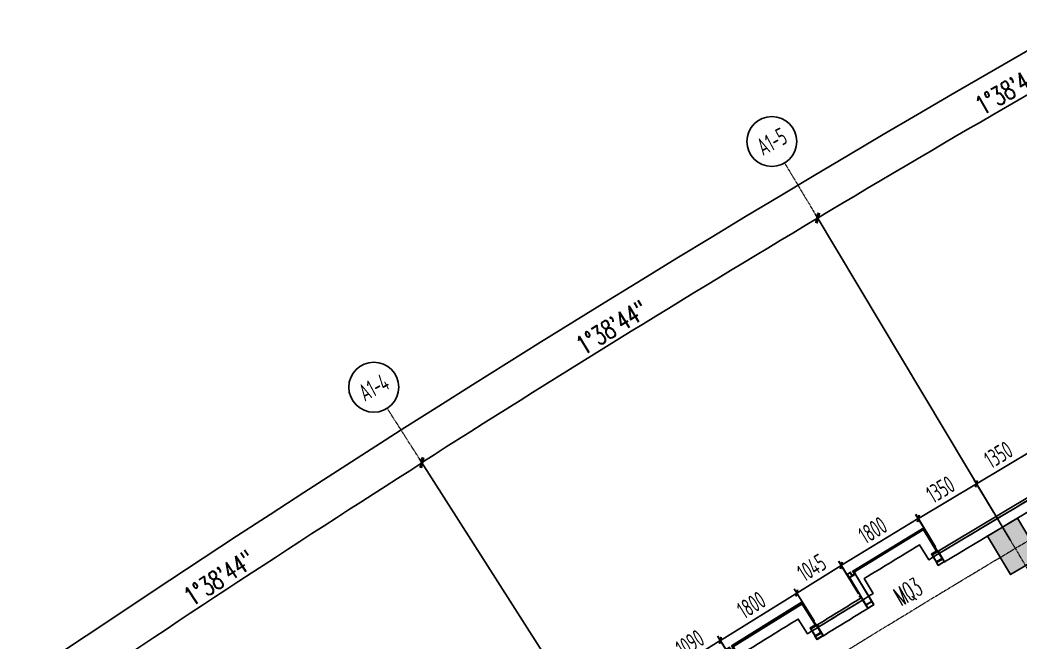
# Model space of a CAD drawing. Header units: millimetres. Extents: x 0 to 12095980, y -6694179 to 0.
# Drawn here: x 11596285 to 11616326, y -6424251 to -6411770 of the extents above; entities that cross this region are included whole.
import ezdxf
from ezdxf.enums import TextEntityAlignment as Align

# ---------------------------------------------------------------- set-up
doc = ezdxf.new("R2010")
doc.units = ezdxf.units.MM
doc.header["$LTSCALE"] = 10
doc.linetypes.add('A1-RG-AXIS$0$CENTER', pattern=[50.8, 31.75, -6.35, 6.35, -6.35])
doc.linetypes.add('A1-RI-F2$0$HIDDEN2', pattern=[0.1875, 0.125, -0.0625])
for name, color, linetype in [('A1-RD-2F$0$A-DIMS-1：100', 1, 'Continuous'), ('A1-RD-2F$0$A-GLAZ', 140, 'Continuous'), ('A1-RD-2F$0$A-louban', 5, 'Continuous'), ('A1-RD-2F$0$A-WALL', 7, 'Continuous'), ('A1-RD-2F$0$外保温', 41, 'Continuous'), ('A1-RG-AXIS$0$A-COLU-HATH', 8, 'Continuous'), ('A1-RG-AXIS$0$A-COLUMN', 7, 'Continuous'), ('A1-RG-AXIS$0$A-SYMB-NAME', 13, 'Continuous'), ('A1-RG-AXIS$0$A2-RG-AXIS-150$0$A-DIMS-100', 1, 'Continuous'), ('A1-RI-F2$0$A-FUZHUXIAN', 55, 'A1-RI-F2$0$HIDDEN2'), ('A1-RI-F2$0$A-TEXT1', 4, 'Continuous'), ('A1-RI-F2$0$N-SYMB-DOOR', 13, 'Continuous'), ('A1-RI-F2$0$N-SYMB-DOOR1', 13, 'Continuous'), ('A1-RI-F2$0$N-SYMB-DOOR2', 13, 'Continuous')]:
    doc.layers.add(name, color=color, linetype=linetype)
for name, color, linetype, lineweight in [('A1-RD-2F$0$A-WIND-1', 140, 'Continuous', 9), ('A1-RD-2F$0$A-WIND-SILL', 2, 'Continuous', 9), ('A1-RG-AXIS$0$A-GRID', 1, 'A1-RG-AXIS$0$CENTER', 9)]:
    doc.layers.add(name, color=color, linetype=linetype, lineweight=lineweight)
doc.styles.add('A1-RD-2F$0$XD2008', font='xd-hzs.shx', dxfattribs={"width": 0.7, "bigfont": 'xd-hztxt.shx'})
doc.styles.add('A1-RG-AXIS$0$A1-RG-AXIS$0$XD2008', font='xd-hzs.shx', dxfattribs={"width": 0.7, "bigfont": 'xd-hztxt.shx'})
doc.styles.add('A1-RG-AXIS$0$A2-RG-AXIS-150$0$XD2008', font='romans.shx', dxfattribs={"width": 0.7})
doc.styles.add('A1-RI-F2$0$ECADI', font='gbeitc.shx', dxfattribs={"width": 0.7, "bigfont": 'gbcbig.shx'})
doc.styles.add('A1-RI-F2$0$ECADI-SYM', font='simplex.shx', dxfattribs={"width": 0.7, "bigfont": 'hztxt.shx'})
doc.dimstyles.new('A1-RD-2F$0$XD100$0', dxfattribs={"dimscale": 100, "dimtxt": 3.5, "dimasz": 2, "dimexe": 1, "dimexo": 2, "dimgap": 1, "dimtad": 1, "dimdec": 0, "dimdsep": 46, "dimtxsty": 'A1-RD-2F$0$XD2008', "dimblk": 'A1-RD-2F$0$_ArchTick', "dimblk1": 'A1-RD-2F$0$_ArchTick', "dimblk2": 'A1-RD-2F$0$_ArchTick', "dimsah": 1, "dimcen": 2.5, "dimclrd": 1, "dimclre": 1, "dimclrt": 4, "dimaunit": 1, "dimadec": 0, "dimazin": 0, "dimtfac": 1, "dimtdec": 0, "dimtix": 1, "dimtmove": 2, "dimatfit": 3, "dimfxl": 1, "dimtolj": 1, "dimtzin": 0, "dimarcsym": 0})
doc.dimstyles.new('A1-RG-AXIS$0$A2-RG-AXIS-150$0$XD100', dxfattribs={"dimscale": 100, "dimtxt": 5.5, "dimasz": 1.5, "dimexe": 1, "dimexo": 2, "dimgap": 0.5, "dimtad": 1, "dimdec": 0, "dimdsep": 46, "dimtxsty": 'A1-RG-AXIS$0$A2-RG-AXIS-150$0$XD2008', "dimblk": 'A1-RG-AXIS$0$A2-RG-AXIS-150$0$_ArchTick', "dimcen": 2.5, "dimclrt": 4, "dimaunit": 1, "dimadec": 3, "dimazin": 0, "dimtfac": 1, "dimtdec": 0, "dimtix": 1, "dimtmove": 0, "dimatfit": 3, "dimfxl": 1, "dimtolj": 1, "dimtzin": 0, "dimarcsym": 0})

# ---------------------------------------------------------------- blocks, each defined once
blk = doc.blocks.new('A1-RD-2F$0$A$C1B714AB4')
at = {"layer": 'A1-RD-2F$0$A-WALL', "linetype": 'ByBlock'}
blk.add_lwpolyline([(1811, 792), (167, 792), (167, 782), (1801, 782), (1801, 268), (1811, 268)], close=True, dxfattribs=at)
at = {"layer": 'A1-RD-2F$0$A-WIND-1', "ltscale": 0.25}
blk.add_lwpolyline([(1821, 802), (157, 802), (157, 772), (1791, 772), (1791, 258), (1821, 258)], close=True, dxfattribs=at)
at = {"layer": 'A1-RD-2F$0$A-WIND-SILL', "color": 2, "linetype": 'ByBlock'}
for p, q in [((1827, 255), (1824, 255)), ((1824, 235), (1844, 235)), ((1841, 255), (1844, 255)), ((0, 0), (0, 5)), ((1848, 0), (1848, 5))]:
    blk.add_line(p, q, dxfattribs=at)
for points in [[(24, 725), (104, 725), (104, 805), (24, 805)], [(154, 805), (174, 805), (174, 802), (157, 802), (157, 772), (174, 772), (174, 769), (154, 769)], [(174, 725), (154, 725), (104, 725), (24, 725), (24, 305), (24, 305), (24, 285), (24, 85), (174, 85)], [(34, 735), (94, 735), (94, 795), (34, 795)], [(164, 715), (154, 715), (104, 715), (34, 715), (34, 305), (34, 285), (34, 95), (164, 95)], [(154, 745), (154, 725), (104, 725), (104, 745)], [(151, 742), (151, 728), (107, 728), (107, 742)], [(154, 769), (174, 769), (174, 725), (154, 725)], [(157, 766), (171, 766), (171, 728), (157, 728)], [(4, 285), (4, 305), (7, 305), (7, 288), (21, 288), (21, 305), (24, 305), (24, 285)], [(1788, 255), (1788, 275), (1674, 275), (1674, 255)], [(1824, 235), (1824, 235), (1824, 255), (1674, 255), (1674, 85), (1824, 85)], [(1785, 258), (1785, 272), (1677, 272), (1677, 258)], [(1824, 255), (1824, 275), (1821, 275), (1821, 258), (1791, 258), (1791, 275), (1788, 275), (1788, 255)], [(24, 5), (174, 5), (174, 85), (24, 85)], [(34, 15), (164, 15), (164, 75), (34, 75)], [(1824, 5), (1674, 5), (1674, 85), (1824, 85)], [(1814, 15), (1684, 15), (1684, 75), (1814, 75)]]:
    blk.add_lwpolyline(points, close=True, dxfattribs=at)
for points in [[(1814, 235), (1814, 245), (1684, 245), (1684, 95), (1814, 95), (1814, 235)], [(1824, 255), (1824, 235)], [(1841, 255), (1841, 238), (1827, 238), (1827, 255)], [(1844, 255), (1844, 235)], [(24, 5), (0, 5)], [(30, 5), (30, 0), (0, 0)], [(1819, 5), (1819, 0), (1848, 0)], [(1824, 5), (1848, 5)]]:
    blk.add_lwpolyline(points, dxfattribs=at)
blk = doc.blocks.new('A1-RD-2F$0$_ArchTick')
at = {"color": 0, "linetype": 'ByBlock', "const_width": 0.4}
blk.add_lwpolyline([(-0.5, -0.5), (0.5, 0.5)], dxfattribs=at)
blk = doc.blocks.new('*D616')
at = {"layer": 'A1-RD-2F$0$A-DIMS-1：100', "color": 1, "linetype": 'ByBlock', "lineweight": -2, "transparency": 16777216}
for p, q in [((11616594, -6420370), (11615434, -6421063)), ((11616934, -6420940), (11616542, -6420284)), ((11615775, -6421633), (11615383, -6420977))]:
    blk.add_line(p, q, dxfattribs=at)
at = {"layer": 'A1-RD-2F$0$A-DIMS-1：100', "color": 1, "linetype": 'ByBlock', "lineweight": -2, "transparency": 16777216, "xscale": 100, "yscale": 100, "zscale": 100}
for p, rotation in [((11616594, -6420370), 30.87496021040585), ((11615434, -6421063), 210.8749602104059)]:
    blk.add_blockref('A1-RD-2F$0$_ArchTick', p, dxfattribs=dict(at, rotation=rotation))
at = {"layer": 'A1-RD-2F$0$A-DIMS-1：100', "color": 4, "linetype": 'ByBlock', "transparency": 16777216, "insert": (11615873, -6420480), "char_height": 350, "attachment_point": 5, "rotation": 30.875, "style": 'A1-RD-2F$0$XD2008'}
blk.add_mtext('\\A1;1350', dxfattribs=at)
blk = doc.blocks.new('*D617')
at = {"layer": 'A1-RD-2F$0$A-DIMS-1：100', "color": 1, "linetype": 'ByBlock', "lineweight": -2, "transparency": 16777216}
for p, q in [((11615775, -6421632), (11615383, -6420977)), ((11614274, -6421756), (11615434, -6421063)), ((11614615, -6422326), (11614223, -6421670))]:
    blk.add_line(p, q, dxfattribs=at)
at = {"layer": 'A1-RD-2F$0$A-DIMS-1：100', "color": 1, "linetype": 'ByBlock', "lineweight": -2, "transparency": 16777216, "xscale": 100, "yscale": 100, "zscale": 100}
for p, rotation in [((11615434, -6421063), 30.87496021037357), ((11614274, -6421756), 210.8749602103736)]:
    blk.add_blockref('A1-RD-2F$0$_ArchTick', p, dxfattribs=dict(at, rotation=rotation))
at = {"layer": 'A1-RD-2F$0$A-DIMS-1：100', "color": 4, "linetype": 'ByBlock', "transparency": 16777216, "insert": (11614713, -6421174), "char_height": 350, "attachment_point": 5, "rotation": 30.875, "style": 'A1-RD-2F$0$XD2008'}
blk.add_mtext('\\A1;1350', dxfattribs=at)
blk = doc.blocks.new('*D618')
at = {"layer": 'A1-RD-2F$0$A-DIMS-1：100', "color": 1, "linetype": 'ByBlock', "lineweight": -2, "transparency": 16777216}
for p, q in [((11614269, -6421760), (11612731, -6422695)), ((11614614, -6422327), (11614217, -6421674)), ((11613076, -6423262), (11612679, -6422609))]:
    blk.add_line(p, q, dxfattribs=at)
at = {"layer": 'A1-RD-2F$0$A-DIMS-1：100', "color": 1, "linetype": 'ByBlock', "lineweight": -2, "transparency": 16777216, "xscale": 100, "yscale": 100, "zscale": 100}
for p, rotation in [((11614269, -6421760), 31.30238532710241), ((11612731, -6422695), 211.3023853271024)]:
    blk.add_blockref('A1-RD-2F$0$_ArchTick', p, dxfattribs=dict(at, rotation=rotation))
at = {"layer": 'A1-RD-2F$0$A-DIMS-1：100', "color": 4, "linetype": 'ByBlock', "transparency": 16777216, "insert": (11613357, -6421992), "char_height": 350, "attachment_point": 5, "rotation": 31.3024, "style": 'A1-RD-2F$0$XD2008'}
blk.add_mtext('\\A1;1800', dxfattribs=at)
blk = doc.blocks.new('*D619')
at = {"layer": 'A1-RD-2F$0$A-DIMS-1：100', "color": 1, "linetype": 'ByBlock', "lineweight": -2, "transparency": 16777216}
for p, q in [((11613074, -6423263), (11612672, -6422614)), ((11612724, -6422699), (11611837, -6423250)), ((11612186, -6423813), (11611784, -6423165))]:
    blk.add_line(p, q, dxfattribs=at)
at = {"layer": 'A1-RD-2F$0$A-DIMS-1：100', "color": 1, "linetype": 'ByBlock', "lineweight": -2, "transparency": 16777216, "xscale": 100, "yscale": 100, "zscale": 100}
for p, rotation in [((11612724, -6422699), 31.81598962249854), ((11611837, -6423250), 211.8159896224985)]:
    blk.add_blockref('A1-RD-2F$0$_ArchTick', p, dxfattribs=dict(at, rotation=rotation))
at = {"layer": 'A1-RD-2F$0$A-DIMS-1：100', "color": 4, "linetype": 'ByBlock', "transparency": 16777216, "insert": (11612136, -6422741), "char_height": 350, "attachment_point": 5, "rotation": 31.816, "style": 'A1-RD-2F$0$XD2008'}
blk.add_mtext('\\A1;1045', dxfattribs=at)
blk = doc.blocks.new('*D620')
at = {"layer": 'A1-RD-2F$0$A-DIMS-1：100', "color": 1, "linetype": 'ByBlock', "lineweight": -2, "transparency": 16777216}
for p, q in [((11612183, -6423809), (11611784, -6423165)), ((11611837, -6423250), (11610307, -6424199)), ((11610654, -6424757), (11610254, -6424114))]:
    blk.add_line(p, q, dxfattribs=at)
at = {"layer": 'A1-RD-2F$0$A-DIMS-1：100', "color": 1, "linetype": 'ByBlock', "lineweight": -2, "transparency": 16777216, "xscale": 100, "yscale": 100, "zscale": 100}
for p, rotation in [((11611837, -6423250), 31.81598955139502), ((11610307, -6424199), 211.815989551395)]:
    blk.add_blockref('A1-RD-2F$0$_ArchTick', p, dxfattribs=dict(at, rotation=rotation))
at = {"layer": 'A1-RD-2F$0$A-DIMS-1：100', "color": 4, "linetype": 'ByBlock', "transparency": 16777216, "insert": (11610927, -6423490), "char_height": 350, "attachment_point": 5, "rotation": 31.816, "style": 'A1-RD-2F$0$XD2008'}
blk.add_mtext('\\A1;1800', dxfattribs=at)
blk = doc.blocks.new('*D623')
at = {"layer": 'A1-RD-2F$0$A-DIMS-1：100', "color": 1, "linetype": 'ByBlock', "lineweight": -2, "transparency": 16777216}
for p, q in [((11610305, -6424200), (11609380, -6424778)), ((11610653, -6424758), (11610251, -6424115)), ((11609729, -6425336), (11609327, -6424693))]:
    blk.add_line(p, q, dxfattribs=at)
at = {"layer": 'A1-RD-2F$0$A-DIMS-1：100', "color": 1, "linetype": 'ByBlock', "lineweight": -2, "transparency": 16777216, "xscale": 100, "yscale": 100, "zscale": 100}
for p, rotation in [((11610305, -6424200), 32.02117385047548), ((11609380, -6424778), 212.0211738504755)]:
    blk.add_blockref('A1-RD-2F$0$_ArchTick', p, dxfattribs=dict(at, rotation=rotation))
at = {"layer": 'A1-RD-2F$0$A-DIMS-1：100', "color": 4, "linetype": 'ByBlock', "transparency": 16777216, "insert": (11609697, -6424256), "char_height": 350, "attachment_point": 5, "rotation": 32.0212, "style": 'A1-RD-2F$0$XD2008'}
blk.add_mtext('\\A1;1090', dxfattribs=at)
blk = doc.blocks.new('A1-RG-AXIS$0$A2-RG-AXIS-150$0$_ArchTick')
at = {"color": 0, "linetype": 'ByBlock', "const_width": 0.4}
blk.add_lwpolyline([(-0.5, -0.5), (0.5, 0.5)], dxfattribs=at)
blk = doc.blocks.new('*D722')
at = {"layer": 'A1-RG-AXIS$0$A2-RG-AXIS-150$0$A-DIMS-100', "color": 0, "lineweight": -2, "ltscale": 3, "transparency": 16777216}
for p, q in [((11670910, -6387267), (11670916, -6387284)), ((11580897, -6435951), (11580908, -6435965))]:
    blk.add_line(p, q, dxfattribs=at)
blk.add_arc((11778732, -6694179), 325182, 109.35703, 127.45663, dxfattribs=at)
at = {"layer": 'A1-RG-AXIS$0$A2-RG-AXIS-150$0$A-DIMS-100', "color": 0, "lineweight": -2, "ltscale": 3, "transparency": 16777216, "xscale": 150, "yscale": 150, "zscale": 150}
for p, rotation in [((11670949, -6387378), 19.35703132825471), ((11580969, -6436044), 217.4566338573137)]:
    blk.add_blockref('A1-RG-AXIS$0$A2-RG-AXIS-150$0$_ArchTick', p, dxfattribs=dict(at, rotation=rotation))
at = {"layer": 'A1-RG-AXIS$0$A2-RG-AXIS-150$0$A-DIMS-100', "color": 4, "ltscale": 3, "transparency": 16777216, "insert": (11623903, -6407911), "char_height": 375, "attachment_point": 5, "rotation": 28.4068, "style": 'A1-RG-AXIS$0$A2-RG-AXIS-150$0$XD2008'}
blk.add_mtext('\\A1;18°5\'59"', dxfattribs=at)
blk = doc.blocks.new('*D734')
at = {"layer": 'A1-RG-AXIS$0$A2-RG-AXIS-150$0$A-DIMS-100', "color": 0, "lineweight": -2, "ltscale": 3, "transparency": 16777216}
for p, q in [((11623987, -6417629), (11620268, -6410984)), ((11616110, -6422187), (11612202, -6415651))]:
    blk.add_line(p, q, dxfattribs=at)
blk.add_arc((11778732, -6694179), 324415, 119.22954, 120.87496, dxfattribs=at)
at = {"layer": 'A1-RG-AXIS$0$A2-RG-AXIS-150$0$A-DIMS-100', "color": 0, "lineweight": -2, "ltscale": 3, "transparency": 16777216, "xscale": 150, "yscale": 150, "zscale": 150}
for p, rotation in [((11620317, -6411071), 29.2295417986642), ((11612253, -6415736), 210.8749602103989)]:
    blk.add_blockref('A1-RG-AXIS$0$A2-RG-AXIS-150$0$_ArchTick', p, dxfattribs=dict(at, rotation=rotation))
at = {"layer": 'A1-RG-AXIS$0$A2-RG-AXIS-150$0$A-DIMS-100', "color": 4, "ltscale": 3, "transparency": 16777216, "insert": (11616131, -6413138), "char_height": 375, "attachment_point": 5, "rotation": 30.0523, "style": 'A1-RG-AXIS$0$A2-RG-AXIS-150$0$XD2008'}
blk.add_mtext('\\A1;1°38\'44"', dxfattribs=at)
blk = doc.blocks.new('*D737')
at = {"layer": 'A1-RG-AXIS$0$A2-RG-AXIS-150$0$A-DIMS-100', "color": 0, "lineweight": -2, "ltscale": 3, "transparency": 16777216}
blk.add_arc((11778732, -6694179), 324411, 120.87496, 122.52038, dxfattribs=at)
at = {"layer": 'A1-RG-AXIS$0$A2-RG-AXIS-150$0$A-DIMS-100', "color": 0, "lineweight": -2, "ltscale": 3, "transparency": 16777216, "xscale": 150, "yscale": 150, "zscale": 150}
for p, rotation in [((11612255, -6415740), 30.87496021037474), ((11604329, -6420635), 212.5203786221251)]:
    blk.add_blockref('A1-RG-AXIS$0$A2-RG-AXIS-150$0$_ArchTick', p, dxfattribs=dict(at, rotation=rotation))
at = {"layer": 'A1-RG-AXIS$0$A2-RG-AXIS-150$0$A-DIMS-100', "color": 4, "ltscale": 3, "transparency": 16777216, "insert": (11608131, -6417927), "char_height": 375, "attachment_point": 5, "rotation": 31.6977, "style": 'A1-RG-AXIS$0$A2-RG-AXIS-150$0$XD2008'}
blk.add_mtext('\\A1;1°38\'44"', dxfattribs=at)
blk = doc.blocks.new('A1-RG-AXIS$0$colu')
at = {"layer": 'A1-RG-AXIS$0$A-COLU-HATH', "linetype": 'ByBlock'}
h = blk.add_hatch(color=256, dxfattribs=at)
h.paths.add_polyline_path([(11591264, -6433839), (11591159, -6433557), (11590222, -6433908), (11590400, -6434382)])
h.paths.add_polyline_path([(11582706, -6437301), (11582516, -6436795), (11581580, -6437146), (11581701, -6437474)])
h.paths.add_polyline_path([(11590472, -6449024), (11591080, -6449817), (11591635, -6449392), (11591027, -6448598)])
h.paths.add_polyline_path([(11597647, -6443800), (11598174, -6444530), (11598741, -6444120), (11598215, -6443391)])
h.paths.add_polyline_path([(11585545, -6442594), (11586154, -6443388), (11586709, -6442962), (11586101, -6442168)])
h.paths.add_polyline_path([(11592849, -6437150), (11593376, -6437880), (11593943, -6437471), (11593417, -6436741)])
h.paths.add_polyline_path([(11606395, -6455924), (11606921, -6456654), (11607489, -6456244), (11606962, -6455514)])
h.paths.add_polyline_path([(11601626, -6449315), (11602153, -6450044), (11602720, -6449635), (11602194, -6448905)])
edge = h.paths.add_edge_path()
edge.add_arc((11595249, -6454684), 425, 0, 360)
edge = h.paths.add_edge_path()
edge.add_arc((11600176, -6461115), 425, 0, 360)
h.paths.add_polyline_path([(11613307, -6451074), (11613812, -6451818), (11614392, -6451425), (11613886, -6450680)])
h.paths.add_polyline_path([(11620356, -6446424), (11620839, -6447183), (11621430, -6446806), (11620946, -6446047)])
h.paths.add_polyline_path([(11615974, -6439552), (11616458, -6440311), (11617048, -6439934), (11616564, -6439175)])
h.paths.add_polyline_path([(11608730, -6444330), (11609235, -6445075), (11609815, -6444682), (11609309, -6443937)])
h.paths.add_polyline_path([(11600306, -6431919), (11600812, -6432664), (11601391, -6432270), (11600885, -6431526)])
h.paths.add_polyline_path([(11607910, -6426904), (11608394, -6427663), (11608984, -6427286), (11608500, -6426527)])
h.paths.add_polyline_path([(11630302, -6423285), (11630693, -6423983), (11631129, -6423739), (11630739, -6423040)])
h.paths.add_polyline_path([(11626248, -6416039), (11626639, -6416737), (11627075, -6416493), (11626684, -6415795)])
h.paths.add_polyline_path([(11627535, -6441978), (11627997, -6442751), (11628598, -6442392), (11628136, -6441619)])
h.paths.add_polyline_path([(11634839, -6437741), (11635279, -6438526), (11635889, -6438184), (11635450, -6437399)])
h.paths.add_polyline_path([(11615655, -6422109), (11616117, -6422881), (11616718, -6422522), (11616256, -6421750)])
h.paths.add_polyline_path([(11619863, -6429147), (11620325, -6429919), (11620926, -6429560), (11620464, -6428788)])
h.paths.add_polyline_path([(11630859, -6430629), (11631299, -6431414), (11631910, -6431072), (11631470, -6430287)])
h.paths.add_polyline_path([(11627539, -6424694), (11627978, -6425480), (11628589, -6425138), (11628150, -6424353)])
h.paths.add_polyline_path([(11623353, -6434983), (11623815, -6435756), (11624415, -6435396), (11623953, -6434624)])
h.paths.add_polyline_path([(11623535, -6417538), (11623974, -6418324), (11624585, -6417982), (11624146, -6417197)])
h.paths.add_polyline_path([(11635339, -6420464), (11635756, -6421262), (11636376, -6420938), (11635960, -6420140)])
h.paths.add_polyline_path([(11645506, -6407138), (11645842, -6407864), (11645388, -6408074), (11645053, -6407348)])
h.paths.add_polyline_path([(11648218, -6414201), (11648554, -6414927), (11649008, -6414718), (11648672, -6413991)])
h.paths.add_polyline_path([(11649797, -6429904), (11650191, -6430713), (11650820, -6430407), (11650426, -6429597)])
h.paths.add_polyline_path([(11632163, -6412872), (11631542, -6413196), (11632283, -6414615), (11632904, -6414290)])
h.paths.add_polyline_path([(11648553, -6404923), (11647915, -6405211), (11648573, -6406669), (11649211, -6406381)])
h.paths.add_polyline_path([(11638488, -6426491), (11638905, -6427289), (11639525, -6426965), (11639108, -6426167)])
h.paths.add_polyline_path([(11646232, -6422575), (11646626, -6423384), (11647255, -6423078), (11646862, -6422268)])
h.paths.add_polyline_path([(11643258, -6416460), (11643651, -6417269), (11644281, -6416963), (11643887, -6416153)])
edge = h.paths.add_edge_path()
edge.add_arc((11640554, -6410101), 425, 0, 360)
h.paths.add_polyline_path([(11642262, -6433715), (11642678, -6434512), (11643299, -6434188), (11642882, -6433391)])
h.paths.add_polyline_path([(11657439, -6426310), (11657809, -6427131), (11658447, -6426843), (11658077, -6426022)])
h.paths.add_polyline_path([(11654086, -6418882), (11654456, -6419702), (11655094, -6419414), (11654724, -6418594)])
h.paths.add_polyline_path([(11659423, -6409141), (11659770, -6409971), (11660416, -6409702), (11660069, -6408871)])
h.paths.add_polyline_path([(11651288, -6412684), (11651658, -6413504), (11652296, -6413216), (11651926, -6412396)])
h.paths.add_polyline_path([(11672567, -6404095), (11672841, -6404846), (11673311, -6404675), (11673037, -6403924)])
h.paths.add_polyline_path([(11669749, -6396288), (11670092, -6397229), (11670562, -6397058), (11670219, -6396117)])
h.paths.add_polyline_path([(11678236, -6409178), (11678568, -6410121), (11679228, -6409889), (11678897, -6408946)])
h.paths.add_polyline_path([(11675949, -6402668), (11676281, -6403611), (11676941, -6403379), (11676610, -6402436)])
h.paths.add_polyline_path([(11662042, -6415416), (11662388, -6416247), (11663034, -6415977), (11662688, -6415147)])
h.paths.add_polyline_path([(11670094, -6412181), (11670417, -6413021), (11671070, -6412770), (11670748, -6411930)])
h.paths.add_polyline_path([(11656266, -6401573), (11656651, -6402496), (11657297, -6402226), (11656912, -6401304)])
h.paths.add_polyline_path([(11664718, -6398177), (11665077, -6399111), (11665730, -6398860), (11665372, -6397926)])
h.paths.add_polyline_path([(11667657, -6405832), (11667980, -6406673), (11668633, -6406422), (11668311, -6405582)])
h.paths.add_polyline_path([(11673265, -6395025), (11673596, -6395969), (11674256, -6395737), (11673925, -6394793)])
edge = h.paths.add_edge_path()
edge.add_arc((11681417, -6417175), 425, 0, 360)
h.paths.add_polyline_path([(11673015, -6419789), (11673338, -6420629), (11673991, -6420379), (11673669, -6419538)])
h.paths.add_polyline_path([(11665180, -6422938), (11665527, -6423769), (11666173, -6423499), (11665826, -6422668)])
at = {"layer": 'A1-RG-AXIS$0$A-COLUMN'}
blk.add_lwpolyline([(11615655, -6422109), (11616117, -6422881), (11616718, -6422522), (11616256, -6421750)], close=True, dxfattribs=at)
blk = doc.blocks.new('*D762')
at = {"layer": 'A1-RG-AXIS$0$A2-RG-AXIS-150$0$A-DIMS-100', "color": 0, "lineweight": -2, "ltscale": 3, "transparency": 16777216}
for p, q in [((11608367, -6426968), (11604279, -6420558)), ((11600764, -6431971), (11596494, -6425680))]:
    blk.add_line(p, q, dxfattribs=at)
blk.add_arc((11778732, -6694179), 324403, 122.52038, 124.1658, dxfattribs=at)
at = {"layer": 'A1-RG-AXIS$0$A2-RG-AXIS-150$0$A-DIMS-100', "color": 0, "lineweight": -2, "ltscale": 3, "transparency": 16777216, "xscale": 150, "yscale": 150, "zscale": 150}
for p, rotation in [((11604333, -6420642), 32.52037862212062), ((11596551, -6425762), 214.1657970338534)]:
    blk.add_blockref('A1-RG-AXIS$0$A2-RG-AXIS-150$0$_ArchTick', p, dxfattribs=dict(at, rotation=rotation))
at = {"layer": 'A1-RG-AXIS$0$A2-RG-AXIS-150$0$A-DIMS-100', "color": 4, "ltscale": 3, "transparency": 16777216, "insert": (11600273, -6422946), "char_height": 375, "attachment_point": 5, "rotation": 33.3431, "style": 'A1-RG-AXIS$0$A2-RG-AXIS-150$0$XD2008'}
blk.add_mtext('\\A1;1°38\'44"', dxfattribs=at)
blk = doc.blocks.new('A1-RG-AXIS$0$A1zhouhao')
at = {"color": 13}
blk.add_circle((11937809, -6402822), 500, dxfattribs=at)
at = {"style": 'A1-RG-AXIS$0$A1-RG-AXIS$0$XD2008', "width": 0.7}
blk.add_attdef('GRID', text='', height=500, dxfattribs=at).set_placement((11937809, -6402822), align=Align.MIDDLE)
blk = doc.blocks.new('A1-RI-F2$0$mc')
at = {"layer": 'A1-RI-F2$0$N-SYMB-DOOR', "style": 'A1-RI-F2$0$ECADI-SYM', "width": 0.7}
for tag, p in [('门窗主编号1', (56, -311)), ('门窗主编号2', (668, -311))]:
    blk.add_attdef(tag, p, '', height=180, dxfattribs=at)
at = {"layer": 'A1-RI-F2$0$N-SYMB-DOOR', "style": 'A1-RI-F2$0$ECADI-SYM', "width": 0.7, "flags": 1}
for tag, p in [('洞口尺寸(宽X高)', (56, -717)), ('备注', (57, -921))]:
    blk.add_attdef(tag, p, '', height=180, dxfattribs=at)
at = {"layer": 'A1-RI-F2$0$N-SYMB-DOOR1', "style": 'A1-RI-F2$0$ECADI-SYM', "width": 0.7}
blk.add_attdef('门窗辅编号1', (56, -516), '', height=180, dxfattribs=at)
at = {"layer": 'A1-RI-F2$0$N-SYMB-DOOR2', "style": 'A1-RI-F2$0$ECADI-SYM', "width": 0.7}
blk.add_attdef('门窗辅编号2', (312, -516), '', height=180, dxfattribs=at)
blk = doc.blocks.new('A1-RD-2F')
at = {"linetype": 'ByBlock'}
for p, q in [((11614691.8, -6422451.9), (11614796.8, -6422625.5)), ((11613154.9, -6423389), (11613258.8, -6423559.9)), ((11612264.4, -6423935.5), (11612370, -6424105.3))]:
    blk.add_line(p, q, dxfattribs=at)
at = {"layer": 'A1-RD-2F$0$A-GLAZ', "ltscale": 0.25}
for radius, start, end in [(292800, 108.984813, 127.828852), (292500, 108.926088, 127.887577), (292500, 108.926088, 127.887577)]:
    blk.add_arc((11778729.3, -6694180.2), radius, start, end, dxfattribs=at)
at = {"layer": 'A1-RD-2F$0$A-louban'}
for points in [[(11617225.5, -6420941.8, 0.0025208), (11614478.6, -6422584.1), (11614295.8, -6422285.6, 0.0010212), (11613186.5, -6422959.6), (11613368.3, -6423258.7, 0.0012172), (11612051.2, -6424067), (11611865.7, -6423770.2, 0.0010212), (11610762.5, -6424454), (11610946.9, -6424751.5, 0.0012533), (11609598.3, -6425596), (11609410.1, -6425301, 0.0010212), (11608313.2, -6425994.8), (11608500.3, -6426290.6, 0.0079367), (11600083.1, -6431828.8), (11599884.3, -6431540.7, 0.0010212), (11598813, -6432273.4), (11599010.6, -6432562.3, 0.0021008), (11596818.6, -6434081.7), (11596616.2, -6433796.1, 0.0010212), (11595554.1, -6434542.2)], [(11592585.5, -6454466.4), (11599153.7, -6462913.2, -0.0824084), (11683476.3, -6417307.1)]]:
    blk.add_lwpolyline(points, format="xyb", dxfattribs=at)
at = {"layer": 'A1-RD-2F$0$A-WALL', "linetype": 'ByBlock'}
blk.add_line((11614691.8, -6422451.9), (11617010.1, -6421065.8), dxfattribs=at)
for centre, radius, start, end in [((11778729.3, -6694180.2), 317200, 120.631316, 121.118596), ((11778869.6, -6694421.6), 317679.1, 121.442388, 121.630883), ((11779110.7, -6694815.2), 317940.7, 121.442608, 121.630521)]:
    blk.add_arc(centre, radius, start, end, dxfattribs=at)
at = {"layer": 'A1-RD-2F$0$外保温'}
blk.add_line((11614665, -6422409.7), (11616984.5, -6421022.9), dxfattribs=at)
blk.add_arc((11778869.6, -6694421.6), 317729.1, 121.442388, 121.630883, dxfattribs=at)
at = {"layer": 'A1-RD-2F$0$A-WIND-SILL', "linetype": 'ByBlock'}
for p, rotation in [((11613240.8, -6423576.7), 31.28233514166259), ((11610822.4, -6425070.7), 31.79669633716209)]:
    blk.add_blockref('A1-RD-2F$0$A$C1B714AB4', p, dxfattribs=dict(at, rotation=rotation))
at = {"layer": 'A1-RD-2F$0$A-DIMS-1：100', "color": 3, "linetype": 'ByBlock'}
for p1, p2, distance, picture, middle in [((11617037, -6421111.3), (11615877.5, -6421804.6), -864.1, '*D616', (11615872.7, -6420480.3)), ((11614717.5, -6422497.4), (11615877.2, -6421804.1), 863.5, '*D617', (11614713.1, -6421173.6))]:
    dim = blk.add_aligned_dim(p1=p1, p2=p2, distance=distance, text='1350', dimstyle='A1-RD-2F$0$XD100$0', override={"dimasz": 1}, dxfattribs=at)
    dim.commit()
    dim.dimension.update_dxf_attribs({"geometry": picture, "text_midpoint": middle})
for p1, p2, distance, picture, middle in [((11614717.5, -6422497.4), (11613179.6, -6423432.6), -863.4, '*D618', (11613357.1, -6421992.3)), ((11613179.6, -6423432.6), (11612291.8, -6423983.3), -863.4, '*D619', (11612135.5, -6422740.6)), ((11612288.8, -6423978.5), (11610759.3, -6424927.4), -857.7, '*D620', (11610926.9, -6423490.5)), ((11610759.3, -6424927.4), (11609835.1, -6425505.4), -857.7, '*D623', (11609696.6, -6424256.1))]:
    dim = blk.add_aligned_dim(p1=p1, p2=p2, distance=distance, dimstyle='A1-RD-2F$0$XD100$0', override={"dimasz": 1}, dxfattribs=at)
    dim.commit()
    dim.dimension.update_dxf_attribs({"geometry": picture, "text_midpoint": middle})
blk = doc.blocks.new('A1-RG-AXIS')
at = {"layer": 'A1-RG-AXIS$0$A-GRID', "linetype": 'A1-RG-AXIS$0$CENTER', "ltscale": 0.05}
blk.add_lwpolyline([(11682866.1, -6392336.6, 0.1037295), (11569674.9, -6456283.6, 0.1037295)], format="xyb", dxfattribs=at)
at = {"layer": 'A1-RG-AXIS$0$A-GRID', "ltscale": 0.05}
for points in [[(11690526.8, -6414141.5, 0.1045274), (11584753.6, -6473784.9)], [(11691982.8, -6418505.6, 0.1046378), (11587756.3, -6477270.1)]]:
    blk.add_lwpolyline(points, format="xyb", dxfattribs=at)
at = {"layer": 'A1-RG-AXIS$0$A-GRID', "linetype": 'A1-RG-AXIS$0$CENTER', "ltscale": 0.05}
for points in [[(11611593.7, -6414633.8), (11632943.5, -6450342.1)], [(11626002.1, -6454628.9), (11603635.8, -6419548.3)]]:
    blk.add_lwpolyline(points, dxfattribs=at)
blk.add_arc((11778731.9, -6694178.6), 308600, 107.574373, 131.323037, dxfattribs=at)
at = {"layer": 'A1-RG-AXIS$0$A-GRID', "ltscale": 0.05}
blk.add_arc((11778731.9, -6694178.6), 301700, 107.53359, 131.336201, dxfattribs=at)
at = {"layer": 'A1-RG-AXIS$0$A-COLU-HATH', "linetype": 'ByBlock'}
blk.add_blockref('A1-RG-AXIS$0$colu', (0, 0), dxfattribs=at)
at = {"layer": 'A1-RG-AXIS$0$A-SYMB-NAME', "linetype": 'ByBlock'}
ref = blk.add_blockref('A1-RG-AXIS$0$A1zhouhao', (-1935065.7, -6365310.5), dxfattribs=dict(at, rotation=28.00000001429498))
ref.add_attrib('GRID', 'A1-5', dxfattribs={"layer": '0', "color": 4, "height": 350, "rotation": 28, "style": 'A1-RG-AXIS$0$A1-RG-AXIS$0$XD2008', "width": 0.7}).set_placement((11611337.1, -6414204.7), align=Align.MIDDLE)
ref = blk.add_blockref('A1-RG-AXIS$0$A1zhouhao', (-1943035.8, -6370232.5), dxfattribs=dict(at, rotation=28.00000001429498))
ref.add_attrib('GRID', 'A1-4', dxfattribs={"layer": '0', "color": 4, "height": 350, "rotation": 28, "style": 'A1-RG-AXIS$0$A1-RG-AXIS$0$XD2008', "width": 0.7}).set_placement((11603367, -6419126.7), align=Align.MIDDLE)
at = {"layer": 'A1-RG-AXIS$0$A2-RG-AXIS-150$0$A-DIMS-100', "ltscale": 3}
for base, p1, p2, picture, middle in [((11639299.9, -6400406.2), (11670976.3, -6387456), (11581018.9, -6436109.7), '*D722', (11623903.2, -6407910.6)), ((11617614, -6412600.4), (11624084.3, -6417803.9), (11616212.2, -6422358.4), '*D734', (11616131.3, -6413138.3)), ((11601722.5, -6422323.8), (11608474.1, -6427137.1), (11600876.5, -6432136), '*D762', (11600273.2, -6422945.9))]:
    dim = blk.add_angular_dim_3p(base=base, center=(11778731.9, -6694178.6), p1=p1, p2=p2, dimstyle='A1-RG-AXIS$0$A2-RG-AXIS-150$0$XD100', override={"dimtxt": 3.75, "dimadec": 4}, dxfattribs=at)
    dim.commit()
    dim.dimension.update_dxf_attribs({"geometry": picture, "text_midpoint": middle})
dim = blk.add_angular_dim_2l(base=(11609597.5982, -6417346.7725), line1=((11626002.0872, -6454628.8622), (11603635.7534, -6419548.2911)), line2=((11611593.6926, -6414633.8148), (11632943.4997, -6450342.1485)), dimstyle='A1-RG-AXIS$0$A2-RG-AXIS-150$0$XD100', override={"dimtxt": 3.75, "dimadec": 4}, dxfattribs=at)
dim.commit()
dim.dimension.update_dxf_attribs({"geometry": '*D737', "text_midpoint": (11608130.9756, -6417927.0132)})
blk = doc.blocks.new('A1-RI-F2')
at = {"layer": 'A1-RI-F2$0$A-FUZHUXIAN', "ltscale": 15}
blk.add_lwpolyline([(11697385.2, -6408952.1, 0.0114998), (11684356.2, -6412994.1), (11685659.5, -6416881.5, 0.0845607), (11599102.5, -6463333.2), (11592167, -6454412), (11594287.7, -6452776.4, 0), (11592699.6, -6450703.6, 0.0170298), (11576443.9, -6463978.8), (11589775.5, -6479462.1, -0.111917), (11700888.4, -6418975.6, -0.111917)], format="xyb", dxfattribs=at)
at = {"color": 3, "linetype": 'ByBlock'}
blk.add_blockref('A1-RD-2F', (0, 0), dxfattribs=at)
at = {"linetype": 'ByBlock'}
blk.add_blockref('A1-RG-AXIS', (0, 0), dxfattribs=at)
at = {"layer": 'A1-RI-F2$0$N-SYMB-DOOR'}
ref = blk.add_blockref('A1-RI-F2$0$mc', (11613620.5, -6423158.7), dxfattribs=dict(at, xscale=1.499999999598596, yscale=1.499999999598596, rotation=30.47418253607766))
ref.add_attrib('门窗主编号1', 'MQ3', (11613929.3, -6423518.8), dxfattribs={"height": 375, "rotation": 30.47418, "style": 'A1-RI-F2$0$ECADI-SYM', "width": 0.5})
at = {"layer": 'A1-RI-F2$0$A-TEXT1', "style": 'A1-RI-F2$0$ECADI', "width": 0.7}
for tag, p in [('（-0.050）', (11749732.1, -6422418.7)), ('（结构标高）', (11757640.8, -6422418.7))]:
    blk.add_attdef(tag, p, '', height=375, dxfattribs=at)

msp = doc.modelspace()

# ---------------------------------------------------------------- block references
msp.add_blockref('A1-RI-F2', (0, 0))

doc.saveas('drawing.dxf')
